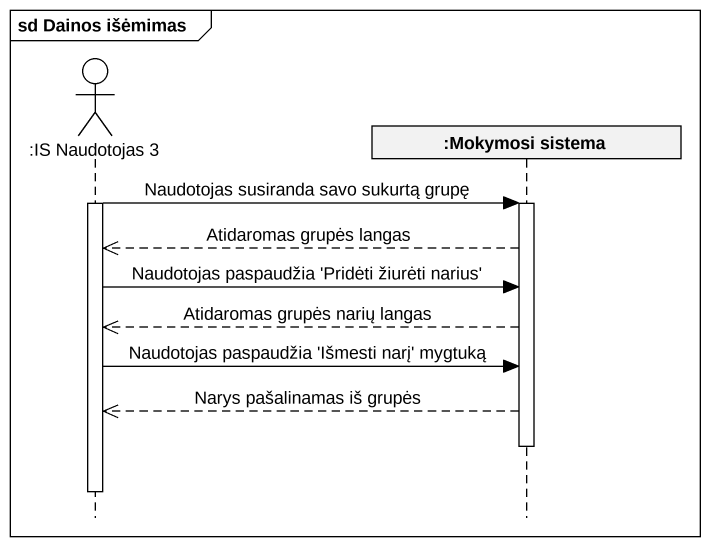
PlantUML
@startuml
mainframe sd Dainos išėmimas
hide footbox
actor ":IS Naudotojas 3" as IS_Naudotojas_3
participant ":Mokymosi sistema" as Mokymosi_sistema

activate IS_Naudotojas_3
IS_Naudotojas_3 -> Mokymosi_sistema : Naudotojas susiranda savo sukurtą grupę
activate Mokymosi_sistema
Mokymosi_sistema -->> IS_Naudotojas_3 : Atidaromas grupės langas
IS_Naudotojas_3 -> Mokymosi_sistema : Naudotojas paspaudžia 'Pridėti žiurėti narius'
Mokymosi_sistema -->> IS_Naudotojas_3 : Atidaromas grupės narių langas
IS_Naudotojas_3 -> Mokymosi_sistema : Naudotojas paspaudžia 'Išmesti narį' mygtuką
Mokymosi_sistema -->> IS_Naudotojas_3 : Narys pašalinamas iš grupės
deactivate Mokymosi_sistema
deactivate IS_Naudotojas_3
@enduml
